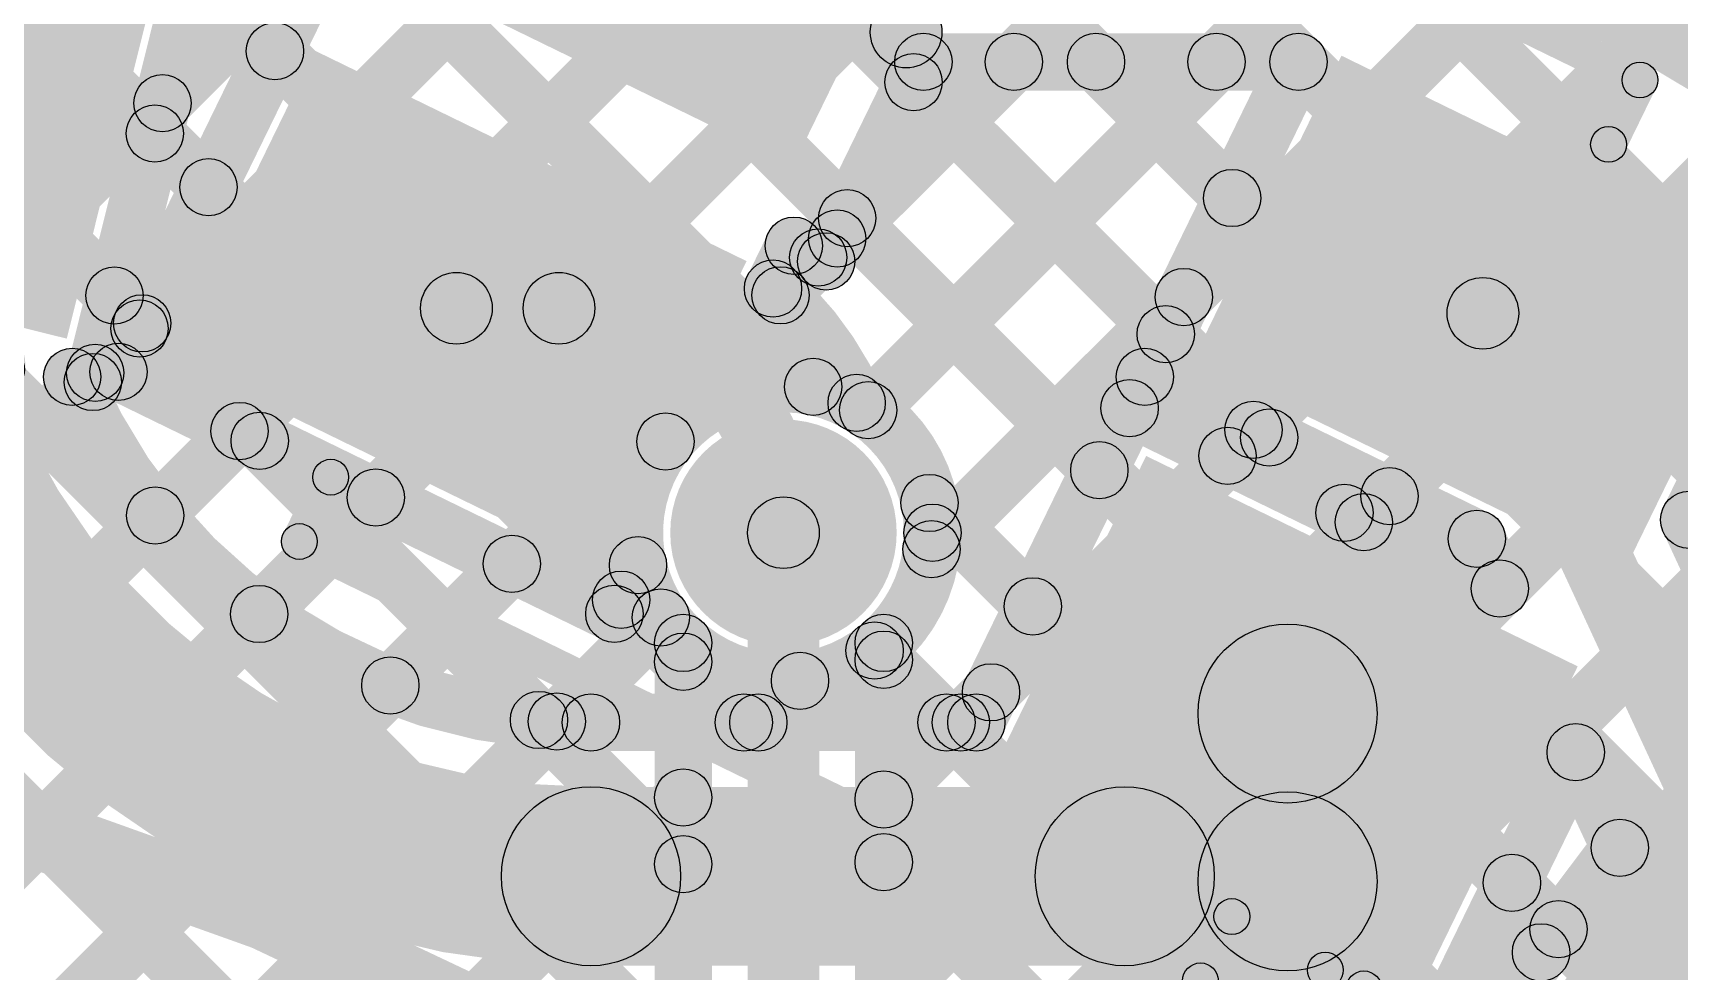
# Model space of a CAD drawing. Header units: millimetres. Extents: x -2.17 to 2.17, y -2.17 to 2.17.
# Drawn here: x 0.3412 to 0.5711, y 0.8952 to 1.0262 of the extents above; entities that cross this region are included whole.
import ezdxf

# ---------------------------------------------------------------- set-up
doc = ezdxf.new("R2010")
doc.units = ezdxf.units.MM
doc.header["$MEASUREMENT"] = 0
for name, color, linetype in [('BottomLayer', 5, 'Continuous'), ('BottomSolder', 6, 'Continuous'), ('Mechanical2', 216, 'Continuous'), ('TopLayer', 1, 'Continuous'), ('TopOverlay', 2, 'Continuous'), ('TopPaste', 8, 'Continuous'), ('TopSolder', 216, 'Continuous'), ('ViaHoleLayer', 16, 'Continuous')]:
    doc.layers.add(name, color=color, linetype=linetype)

# ---------------------------------------------------------------- blocks, each defined once
blk = doc.blocks.new('WS2812B_M____205')
at = {"layer": 'TopLayer'}
for points in [[(-0.09409, 0.05079), (-0.03504, 0.05079), (-0.03504, 0.01142), (-0.09409, 0.01142)], [(0.03504, 0.05079), (0.09409, 0.05079), (0.09409, 0.01142), (0.03504, 0.01142)], [(-0.09409, -0.01142), (-0.03504, -0.01142), (-0.03504, -0.05079), (-0.09409, -0.05079)], [(0.03504, -0.01142), (0.09409, -0.01142), (0.09409, -0.05079), (0.03504, -0.05079)]]:
    blk.add_hatch(color=1, dxfattribs=at).paths.add_polyline_path(points)
at = {"layer": 'TopOverlay'}
h = blk.add_hatch(color=2, dxfattribs=at)
edge = h.paths.add_edge_path()
edge.add_arc((-0.07, 0.07), 0.0025, 0, 360)
h = blk.add_hatch(color=2, dxfattribs=at)
edge = h.paths.add_edge_path()
edge.add_arc((-0.07, 0.07), 0.0025, 0, 360)
for points in [[(0.07, 0.0725), (0.07, 0.0675), (-0.07, 0.0675), (-0.07, 0.0725)], [(-0.0725, 0.07), (-0.0675, 0.07), (-0.0675, 0.06), (-0.0725, 0.06)], [(0.0675, 0.07), (0.0725, 0.07), (0.0725, 0.06), (0.0675, 0.06)], [(-0.0725, -0.06), (-0.0675, -0.06), (-0.0675, -0.07), (-0.0725, -0.07)], [(0.0675, -0.06), (0.0725, -0.06), (0.0725, -0.07), (0.0675, -0.07)], [(0.07, -0.0675), (0.07, -0.0725), (-0.07, -0.0725), (-0.07, -0.0675)]]:
    blk.add_hatch(color=2, dxfattribs=at).paths.add_polyline_path(points)
h = blk.add_hatch(color=2, dxfattribs=at)
edge = h.paths.add_edge_path()
edge.add_arc((0.07, 0.07), 0.0025, 0, 360)
h = blk.add_hatch(color=2, dxfattribs=at)
edge = h.paths.add_edge_path()
edge.add_arc((0.07, 0.07), 0.0025, 0, 360)
h = blk.add_hatch(color=2, dxfattribs=at)
edge = h.paths.add_edge_path()
edge.add_arc((-0.091, 0.061), 0.0025, 0, 360)
h = blk.add_hatch(color=2, dxfattribs=at)
edge = h.paths.add_edge_path()
edge.add_arc((-0.085, 0.061), 0.0025, 0, 360)
h = blk.add_hatch(color=2, dxfattribs=at)
edge = h.paths.add_edge_path()
edge.add_arc((-0.07, 0.06), 0.0025, 0, 360)
h = blk.add_hatch(color=2, dxfattribs=at)
edge = h.paths.add_edge_path()
edge.add_arc((0.07, 0.06), 0.0025, 0, 360)
h = blk.add_hatch(color=2, dxfattribs=at)
edge = h.paths.add_edge_path()
edge.add_arc((-0.07, -0.06), 0.0025, 0, 360)
h = blk.add_hatch(color=2, dxfattribs=at)
edge = h.paths.add_edge_path()
edge.add_arc((0.07, -0.06), 0.0025, 0, 360)
h = blk.add_hatch(color=2, dxfattribs=at)
edge = h.paths.add_edge_path()
edge.add_arc((-0.07, -0.07), 0.0025, 0, 360)
h = blk.add_hatch(color=2, dxfattribs=at)
edge = h.paths.add_edge_path()
edge.add_arc((-0.07, -0.07), 0.0025, 0, 360)
h = blk.add_hatch(color=2, dxfattribs=at)
edge = h.paths.add_edge_path()
edge.add_arc((0.07, -0.07), 0.0025, 0, 360)
h = blk.add_hatch(color=2, dxfattribs=at)
edge = h.paths.add_edge_path()
edge.add_arc((0.07, -0.07), 0.0025, 0, 360)
at = {"layer": 'TopPaste'}
for points in [[(-0.09409, 0.05079), (-0.03504, 0.05079), (-0.03504, 0.01142), (-0.09409, 0.01142)], [(0.03504, 0.05079), (0.09409, 0.05079), (0.09409, 0.01142), (0.03504, 0.01142)], [(-0.09409, -0.01142), (-0.03504, -0.01142), (-0.03504, -0.05079), (-0.09409, -0.05079)], [(0.03504, -0.01142), (0.09409, -0.01142), (0.09409, -0.05079), (0.03504, -0.05079)]]:
    blk.add_hatch(color=8, dxfattribs=at).paths.add_polyline_path(points)
at = {"layer": 'TopSolder'}
for points in [[(-0.09809, 0.05479), (-0.03104, 0.05479), (-0.03104, 0.00742), (-0.09809, 0.00742)], [(0.03104, 0.05479), (0.09809, 0.05479), (0.09809, 0.00742), (0.03104, 0.00742)], [(-0.09809, -0.00742), (-0.03104, -0.00742), (-0.03104, -0.05479), (-0.09809, -0.05479)], [(0.03104, -0.00742), (0.09809, -0.00742), (0.09809, -0.05479), (0.03104, -0.05479)]]:
    blk.add_hatch(color=216, dxfattribs=at).paths.add_polyline_path(points)
at = {"layer": 'TopOverlay', "const_width": 0.005}
blk.add_lwpolyline([(-0.085, 0.061, 1), (-0.091, 0.061, 1)], format="xyb", close=True, dxfattribs=at)
at = {"layer": 'TopOverlay'}
for centre in [(-0.07, 0.07), (-0.07, 0.07), (0.07, 0.07), (0.07, 0.07), (-0.091, 0.061), (-0.085, 0.061), (-0.07, 0.06), (0.07, 0.06), (-0.07, -0.06), (0.07, -0.06), (-0.07, -0.07), (-0.07, -0.07), (0.07, -0.07), (0.07, -0.07)]:
    blk.add_circle(centre, 0.0025, dxfattribs=at)
blk = doc.blocks.new('WS2812B_M____235')
at = {"layer": 'TopLayer'}
blk.add_hatch(color=1, dxfattribs=at).paths.add_polyline_path([(0.03504, 0.05079), (0.09409, 0.05079), (0.09409, 0.01142), (0.03504, 0.01142)])
at = {"layer": 'TopPaste'}
blk.add_hatch(color=8, dxfattribs=at).paths.add_polyline_path([(0.03504, 0.05079), (0.09409, 0.05079), (0.09409, 0.01142), (0.03504, 0.01142)])
at = {"layer": 'TopSolder'}
blk.add_hatch(color=216, dxfattribs=at).paths.add_polyline_path([(0.03104, 0.05479), (0.09809, 0.05479), (0.09809, 0.00742), (0.03104, 0.00742)])
blk = doc.blocks.new('WS2812B_M____236')
at = {"layer": 'TopLayer'}
for points in [[(-0.09409, 0.05079), (-0.03504, 0.05079), (-0.03504, 0.01142), (-0.09409, 0.01142)], [(0.03504, 0.05079), (0.09409, 0.05079), (0.09409, 0.01142), (0.03504, 0.01142)], [(-0.09409, -0.01142), (-0.03504, -0.01142), (-0.03504, -0.05079), (-0.09409, -0.05079)], [(0.03504, -0.01142), (0.09409, -0.01142), (0.09409, -0.05079), (0.03504, -0.05079)]]:
    blk.add_hatch(color=1, dxfattribs=at).paths.add_polyline_path(points)
at = {"layer": 'TopOverlay'}
h = blk.add_hatch(color=2, dxfattribs=at)
edge = h.paths.add_edge_path()
edge.add_arc((-0.07, 0.07), 0.0025, 0, 360)
h = blk.add_hatch(color=2, dxfattribs=at)
edge = h.paths.add_edge_path()
edge.add_arc((-0.07, 0.07), 0.0025, 0, 360)
for points in [[(0.07, 0.0725), (0.07, 0.0675), (-0.07, 0.0675), (-0.07, 0.0725)], [(-0.0725, 0.07), (-0.0675, 0.07), (-0.0675, 0.06), (-0.0725, 0.06)], [(0.0675, 0.07), (0.0725, 0.07), (0.0725, 0.06), (0.0675, 0.06)], [(-0.0725, -0.06), (-0.0675, -0.06), (-0.0675, -0.07), (-0.0725, -0.07)], [(0.07, -0.0675), (0.07, -0.0725), (-0.07, -0.0725), (-0.07, -0.0675)]]:
    blk.add_hatch(color=2, dxfattribs=at).paths.add_polyline_path(points)
h = blk.add_hatch(color=2, dxfattribs=at)
edge = h.paths.add_edge_path()
edge.add_arc((0.07, 0.07), 0.0025, 0, 360)
h = blk.add_hatch(color=2, dxfattribs=at)
edge = h.paths.add_edge_path()
edge.add_arc((0.07, 0.07), 0.0025, 0, 360)
h = blk.add_hatch(color=2, dxfattribs=at)
edge = h.paths.add_edge_path()
edge.add_arc((-0.091, 0.061), 0.0025, 0, 360)
h = blk.add_hatch(color=2, dxfattribs=at)
edge = h.paths.add_edge_path()
edge.add_arc((-0.085, 0.061), 0.0025, 0, 360)
h = blk.add_hatch(color=2, dxfattribs=at)
edge = h.paths.add_edge_path()
edge.add_arc((-0.07, 0.06), 0.0025, 0, 360)
h = blk.add_hatch(color=2, dxfattribs=at)
edge = h.paths.add_edge_path()
edge.add_arc((0.07, 0.06), 0.0025, 0, 360)
h = blk.add_hatch(color=2, dxfattribs=at)
edge = h.paths.add_edge_path()
edge.add_arc((-0.07, -0.06), 0.0025, 0, 360)
h = blk.add_hatch(color=2, dxfattribs=at)
edge = h.paths.add_edge_path()
edge.add_arc((-0.07, -0.07), 0.0025, 0, 360)
h = blk.add_hatch(color=2, dxfattribs=at)
edge = h.paths.add_edge_path()
edge.add_arc((-0.07, -0.07), 0.0025, 0, 360)
at = {"layer": 'TopPaste'}
for points in [[(-0.09409, 0.05079), (-0.03504, 0.05079), (-0.03504, 0.01142), (-0.09409, 0.01142)], [(0.03504, 0.05079), (0.09409, 0.05079), (0.09409, 0.01142), (0.03504, 0.01142)], [(-0.09409, -0.01142), (-0.03504, -0.01142), (-0.03504, -0.05079), (-0.09409, -0.05079)], [(0.03504, -0.01142), (0.09409, -0.01142), (0.09409, -0.05079), (0.03504, -0.05079)]]:
    blk.add_hatch(color=8, dxfattribs=at).paths.add_polyline_path(points)
at = {"layer": 'TopSolder'}
for points in [[(-0.09809, 0.05479), (-0.03104, 0.05479), (-0.03104, 0.00742), (-0.09809, 0.00742)], [(0.03104, 0.05479), (0.09809, 0.05479), (0.09809, 0.00742), (0.03104, 0.00742)], [(-0.09809, -0.00742), (-0.03104, -0.00742), (-0.03104, -0.05479), (-0.09809, -0.05479)], [(0.03104, -0.00742), (0.09809, -0.00742), (0.09809, -0.05479), (0.03104, -0.05479)]]:
    blk.add_hatch(color=216, dxfattribs=at).paths.add_polyline_path(points)
at = {"layer": 'TopOverlay', "const_width": 0.005}
blk.add_lwpolyline([(-0.085, 0.061, 1), (-0.091, 0.061, 1)], format="xyb", close=True, dxfattribs=at)
at = {"layer": 'TopOverlay'}
for centre in [(-0.07, 0.07), (-0.07, 0.07), (0.07, 0.07), (0.07, 0.07), (-0.091, 0.061), (-0.085, 0.061), (-0.07, 0.06), (0.07, 0.06), (-0.07, -0.06), (-0.07, -0.07), (-0.07, -0.07)]:
    blk.add_circle(centre, 0.0025, dxfattribs=at)

msp = doc.modelspace()

# ---------------------------------------------------------------- hatches: boundary and pattern name
at = {"layer": 'BottomLayer'}
for points in [[(0.04633, 0.72606), (0.04067, 0.73172), (1.07673, 1.76777), (1.08238, 1.76212)], [(0.07461, 0.72606), (0.06896, 0.73172), (1.09481, 1.75757), (1.10047, 1.75192)], [(0.1029, 0.72606), (0.09724, 0.73172), (1.11289, 1.74737), (1.11855, 1.74171)], [(0.13118, 0.72606), (0.12552, 0.73172), (1.12999, 1.73618), (1.13564, 1.73052)], [(0.15946, 0.72606), (0.15381, 0.73172), (1.14646, 1.72437), (1.15212, 1.71871)], [(0.18775, 0.72606), (0.18209, 0.73172), (1.16293, 1.71256), (1.16859, 1.7069)], [(0.46066, 0.97068), (0.455, 0.97634), (1.1794, 1.70075), (1.18506, 1.69509)], [(0.46951, 0.95125), (0.46385, 0.95691), (1.19588, 1.68893), (1.20153, 1.68328)], [(0.46283, 0.91629), (0.45717, 0.92194), (1.21235, 1.67712), (1.21801, 1.67146)], [(0.46283, 0.888), (0.45717, 0.89366), (1.22882, 1.66531), (1.23448, 1.65965)], [(0.46283, 0.85972), (0.45717, 0.86538), (1.24529, 1.6535), (1.25095, 1.64784)], [(0.46283, 0.83143), (0.45717, 0.83709), (1.26177, 1.64169), (1.26742, 1.63603)], [(0.46283, 0.80315), (0.45717, 0.80881), (1.27824, 1.62987), (1.2839, 1.62422)], [(0.18867, 1.40231), (0.19433, 1.40797), (1.00808, 0.59422), (1.00242, 0.58856)], [(0.18867, 1.37403), (0.19433, 1.37969), (0.9798, 0.59422), (0.97414, 0.58856)], [(0.18867, 1.34575), (0.19433, 1.3514), (0.95151, 0.59422), (0.94586, 0.58856)], [(0.18867, 1.31746), (0.19433, 1.32312), (0.92323, 0.59422), (0.91757, 0.58856)], [(0.18867, 1.28918), (0.19433, 1.29483), (0.89494, 0.59422), (0.88929, 0.58856)], [(0.18867, 1.26089), (0.19433, 1.26655), (0.86666, 0.59422), (0.861, 0.58856)], [(0.18867, 1.23261), (0.19433, 1.23826), (0.45298, 0.97961), (0.44733, 0.97395)], [(0.18867, 1.20432), (0.19433, 1.20998), (0.43236, 0.97195), (0.42671, 0.96629)], [(0.18867, 1.17604), (0.19433, 1.1817), (0.43483, 0.9412), (0.42917, 0.93554)], [(0.18867, 1.14775), (0.19433, 1.15341), (0.43483, 0.91291), (0.42917, 0.90725)], [(0.19293, 1.11521), (0.19859, 1.12087), (0.43483, 0.88463), (0.42917, 0.87897)], [(0.18498, 1.09488), (0.19064, 1.10053), (0.43483, 0.85634), (0.42917, 0.85069)], [(0.16357, 1.088), (0.16923, 1.09366), (0.43483, 0.82806), (0.42917, 0.8224)], [(0.46356, 0.95772), (0.46922, 0.96337), (0.83838, 0.59422), (0.83272, 0.58856)], [(0.451, 0.78139), (0.441, 0.78139), (0.441, 0.95639), (0.451, 0.95639)], [(0.21603, 0.72606), (0.21038, 0.73172), (0.42605, 0.94739), (0.43171, 0.94173)], [(0.436, 0.78139), (0.428, 0.78139), (0.428, 0.94099), (0.436, 0.94099)], [(0.464, 0.78139), (0.456, 0.78139), (0.456, 0.94099), (0.464, 0.94099)], [(0.45717, 0.93582), (0.46283, 0.94148), (0.81009, 0.59422), (0.80443, 0.58856)], [(0.24432, 0.72606), (0.23866, 0.73172), (0.42917, 0.92223), (0.43483, 0.91657)], [(0.45717, 0.90754), (0.46283, 0.9132), (0.78181, 0.59422), (0.77615, 0.58856)]]:
    msp.add_hatch(color=5, dxfattribs=at).paths.add_polyline_path(points)
h = msp.add_hatch(color=5, dxfattribs=at)
edge = h.paths.add_edge_path()
edge.add_arc((0.45015, 0.97678), 0.004, 0, 360)
h = msp.add_hatch(color=5, dxfattribs=at)
edge = h.paths.add_edge_path()
edge.add_arc((0.45783, 0.97351), 0.004, 0, 360)
h = msp.add_hatch(color=5, dxfattribs=at)
edge = h.paths.add_edge_path()
edge.add_arc((0.42953, 0.96912), 0.004, 0, 360)
h = msp.add_hatch(color=5, dxfattribs=at)
edge = h.paths.add_edge_path()
edge.add_arc((0.446, 0.95639), 0.01181, 0, 360)
h = msp.add_hatch(color=5, dxfattribs=at)
edge = h.paths.add_edge_path()
edge.add_arc((0.46639, 0.96054), 0.004, 0, 360)
h = msp.add_hatch(color=5, dxfattribs=at)
edge = h.paths.add_edge_path()
edge.add_arc((0.446, 0.95639), 0.005, 0, 360)
h = msp.add_hatch(color=5, dxfattribs=at)
edge = h.paths.add_edge_path()
edge.add_arc((0.46681, 0.95639), 0.004, 0, 360)
h = msp.add_hatch(color=5, dxfattribs=at)
edge = h.paths.add_edge_path()
edge.add_arc((0.46681, 0.95639), 0.004, 0, 360)
h = msp.add_hatch(color=5, dxfattribs=at)
edge = h.paths.add_edge_path()
edge.add_arc((0.46668, 0.95408), 0.004, 0, 360)
h = msp.add_hatch(color=5, dxfattribs=at)
edge = h.paths.add_edge_path()
edge.add_arc((0.42888, 0.94456), 0.004, 0, 360)
h = msp.add_hatch(color=5, dxfattribs=at)
edge = h.paths.add_edge_path()
edge.add_arc((0.432, 0.94099), 0.004, 0, 360)
h = msp.add_hatch(color=5, dxfattribs=at)
edge = h.paths.add_edge_path()
edge.add_arc((0.432, 0.94099), 0.004, 0, 360)
h = msp.add_hatch(color=5, dxfattribs=at)
edge = h.paths.add_edge_path()
edge.add_arc((0.46, 0.94099), 0.004, 0, 360)
h = msp.add_hatch(color=5, dxfattribs=at)
edge = h.paths.add_edge_path()
edge.add_arc((0.46, 0.94099), 0.004, 0, 360)
h = msp.add_hatch(color=5, dxfattribs=at)
edge = h.paths.add_edge_path()
edge.add_arc((0.46, 0.93865), 0.004, 0, 360)
h = msp.add_hatch(color=5, dxfattribs=at)
edge = h.paths.add_edge_path()
edge.add_arc((0.432, 0.93837), 0.004, 0, 360)
h = msp.add_hatch(color=5, dxfattribs=at)
edge = h.paths.add_edge_path()
edge.add_arc((0.432, 0.9194), 0.004, 0, 360)
h = msp.add_hatch(color=5, dxfattribs=at)
edge = h.paths.add_edge_path()
edge.add_arc((0.46, 0.91912), 0.004, 0, 360)
h = msp.add_hatch(color=5, dxfattribs=at)
edge = h.paths.add_edge_path()
edge.add_arc((0.432, 0.91008), 0.004, 0, 360)
h = msp.add_hatch(color=5, dxfattribs=at)
edge = h.paths.add_edge_path()
edge.add_arc((0.46, 0.91037), 0.004, 0, 360)
at = {"layer": 'BottomSolder'}
h = msp.add_hatch(color=6, dxfattribs=at)
edge = h.paths.add_edge_path()
edge.add_arc((0.446, 0.95639), 0.01581, 0, 360)
at = {"layer": 'TopLayer'}
for points in [[(0.42541, 1.03915), (0.42979, 1.04814), (0.46532, 1.03081), (0.46094, 1.02183)], [(0.35678, 1.03621), (0.36244, 1.04187), (0.37782, 1.02649), (0.37216, 1.02084)], [(0.36211, 1.01356), (0.35645, 1.01921), (0.37198, 1.03475), (0.37764, 1.02909)], [(0.35345, 0.97647), (0.34569, 0.9784), (0.35957, 1.03407), (0.36733, 1.03214)], [(0.35672, 0.97709), (0.34953, 0.9806), (0.37461, 1.03202), (0.3818, 1.02851)], [(0.46554, 1.01815), (0.46554, 1.02615), (0.51792, 1.02615), (0.51792, 1.01815)], [(0.45555, 0.99254), (0.44836, 0.99604), (0.46195, 1.0239), (0.46914, 1.02039)], [(0.45634, 0.99465), (0.45069, 1.00031), (0.47535, 1.02498), (0.48101, 1.01932)], [(0.46066, 0.97068), (0.455, 0.97634), (0.50364, 1.02498), (0.50929, 1.01932)], [(0.48681, 1.01932), (0.49247, 1.02498), (0.51148, 1.00597), (0.50582, 1.00031)], [(0.50006, 0.97639), (0.49287, 0.9799), (0.51433, 1.0239), (0.52152, 1.02039)], [(0.46134, 1.01651), (0.467, 1.02216), (0.50221, 0.98695), (0.49655, 0.9813)], [(0.35539, 1.00932), (0.36105, 1.01497), (0.36854, 1.00748), (0.36289, 1.00182)], [(0.45207, 0.99749), (0.45773, 1.00315), (0.49294, 0.96794), (0.48728, 0.96229)], [(0.44571, 0.99289), (0.44922, 1.00008), (0.45371, 0.99789), (0.4502, 0.9907)], [(0.45369, 0.992), (0.44803, 0.99766), (0.45069, 1.00031), (0.45634, 0.99465)], [(0.44814, 0.98874), (0.44095, 0.99225), (0.44387, 0.99824), (0.45106, 0.99473)], [(0.44841, 0.98672), (0.44275, 0.99238), (0.44803, 0.99766), (0.45369, 0.992)], [(0.57605, 0.95642), (0.56886, 0.95993), (0.58575, 0.99457), (0.59294, 0.99106)], [(0.34975, 0.98668), (0.35541, 0.99233), (0.35927, 0.98847), (0.35362, 0.98281)], [(0.40033, 0.98274), (0.40033, 0.99274), (0.41465, 0.99274), (0.41465, 0.98274)], [(0.46951, 0.95125), (0.46385, 0.95691), (0.49908, 0.99213), (0.50473, 0.98648)], [(0.53913, 0.98494), (0.5482, 0.98914), (0.59525, 0.88751), (0.58618, 0.88331)], [(0.35271, 0.97588), (0.34706, 0.98153), (0.35326, 0.98774), (0.35891, 0.98208)], [(0.35138, 0.97525), (0.35488, 0.98244), (0.42414, 0.94866), (0.42063, 0.94147)], [(0.49471, 0.97455), (0.49822, 0.98174), (0.54458, 0.95913), (0.54107, 0.95194)], [(0.49259, 0.97021), (0.4961, 0.9774), (0.54779, 0.95218), (0.54429, 0.94499)], [(0.47652, 0.92814), (0.46933, 0.93164), (0.49075, 0.97556), (0.49794, 0.97205)], [(0.3611, 0.95598), (0.35544, 0.96163), (0.36723, 0.97342), (0.37288, 0.96776)], [(0.51085, 0.9643), (0.50519, 0.96996), (0.5088, 0.97358), (0.51446, 0.96792)], [(0.511, 0.96685), (0.51665, 0.97251), (0.52715, 0.96201), (0.5215, 0.95635)], [(0.37003, 0.96639), (0.37569, 0.97205), (0.41469, 0.93306), (0.40903, 0.9274)], [(0.37561, 0.9422), (0.36995, 0.94786), (0.38624, 0.96415), (0.39189, 0.95849)], [(0.46356, 0.95772), (0.46922, 0.96337), (0.48366, 0.94893), (0.47801, 0.94327)], [(0.52986, 0.95503), (0.5242, 0.96069), (0.52782, 0.9643), (0.53347, 0.95865)], [(0.56883, 0.9565), (0.57609, 0.95986), (0.58316, 0.94457), (0.5759, 0.94121)], [(0.53919, 0.95386), (0.54645, 0.95722), (0.54967, 0.95027), (0.54241, 0.94691)], [(0.39392, 0.93224), (0.38827, 0.93789), (0.40525, 0.95487), (0.41091, 0.94922)], [(0.42598, 0.94331), (0.41879, 0.94682), (0.4221, 0.9536), (0.42929, 0.95009)], [(0.42051, 0.9442), (0.42617, 0.94985), (0.44331, 0.93272), (0.43765, 0.92706)], [(0.41718, 0.92721), (0.41152, 0.93286), (0.42605, 0.94739), (0.43171, 0.94173)], [(0.4559, 0.9371), (0.46156, 0.94275), (0.47159, 0.93272), (0.46593, 0.92706)], [(0.44532, 0.92706), (0.43966, 0.93272), (0.44548, 0.93854), (0.45114, 0.93288)], [(0.4736, 0.92706), (0.46795, 0.93272), (0.47215, 0.93692), (0.47781, 0.93126)], [(0.41912, 0.92589), (0.41912, 0.93389), (0.47293, 0.93389), (0.47293, 0.92589)], [(0.5289, 0.90769), (0.5039, 0.90769), (0.5039, 0.93113), (0.5289, 0.93113)], [(0.54329, 0.88925), (0.5361, 0.89276), (0.55303, 0.92748), (0.56022, 0.92397)], [(0.553, 0.92404), (0.56026, 0.9274), (0.56643, 0.91406), (0.55917, 0.9107)], [(0.41912, 0.89589), (0.41912, 0.92089), (0.49366, 0.92089), (0.49366, 0.89589)], [(0.54588, 0.88328), (0.53949, 0.88809), (0.55961, 0.91479), (0.566, 0.90997)], [(0.5449, 0.90466), (0.55056, 0.91032), (0.55705, 0.90383), (0.55139, 0.89817)], [(0.54358, 0.8839), (0.53792, 0.88956), (0.54896, 0.9006), (0.55462, 0.89494)]]:
    msp.add_hatch(color=1, dxfattribs=at).paths.add_polyline_path(points)
h = msp.add_hatch(color=1, dxfattribs=at)
edge = h.paths.add_edge_path()
edge.add_arc((0.46313, 1.02632), 0.005, 0, 360)
h = msp.add_hatch(color=1, dxfattribs=at)
edge = h.paths.add_edge_path()
edge.add_arc((0.37499, 1.02366), 0.004, 0, 360)
h = msp.add_hatch(color=1, dxfattribs=at)
edge = h.paths.add_edge_path()
edge.add_arc((0.46554, 1.02215), 0.004, 0, 360)
h = msp.add_hatch(color=1, dxfattribs=at)
edge = h.paths.add_edge_path()
edge.add_arc((0.46554, 1.02215), 0.004, 0, 360)
h = msp.add_hatch(color=1, dxfattribs=at)
edge = h.paths.add_edge_path()
edge.add_arc((0.47818, 1.02215), 0.004, 0, 360)
h = msp.add_hatch(color=1, dxfattribs=at)
edge = h.paths.add_edge_path()
edge.add_arc((0.48964, 1.02215), 0.004, 0, 360)
h = msp.add_hatch(color=1, dxfattribs=at)
edge = h.paths.add_edge_path()
edge.add_arc((0.50646, 1.02215), 0.004, 0, 360)
h = msp.add_hatch(color=1, dxfattribs=at)
edge = h.paths.add_edge_path()
edge.add_arc((0.51792, 1.02215), 0.004, 0, 360)
h = msp.add_hatch(color=1, dxfattribs=at)
edge = h.paths.add_edge_path()
edge.add_arc((0.51792, 1.02215), 0.004, 0, 360)
h = msp.add_hatch(color=1, dxfattribs=at)
edge = h.paths.add_edge_path()
edge.add_arc((0.46417, 1.01933), 0.004, 0, 360)
h = msp.add_hatch(color=1, dxfattribs=at)
edge = h.paths.add_edge_path()
edge.add_arc((0.35928, 1.01638), 0.004, 0, 360)
h = msp.add_hatch(color=1, dxfattribs=at)
edge = h.paths.add_edge_path()
edge.add_arc((0.35822, 1.01215), 0.004, 0, 360)
h = msp.add_hatch(color=1, dxfattribs=at)
edge = h.paths.add_edge_path()
edge.add_arc((0.36572, 1.00465), 0.004, 0, 360)
h = msp.add_hatch(color=1, dxfattribs=at)
edge = h.paths.add_edge_path()
edge.add_arc((0.50865, 1.00314), 0.004, 0, 360)
h = msp.add_hatch(color=1, dxfattribs=at)
edge = h.paths.add_edge_path()
edge.add_arc((0.4549, 1.00032), 0.004, 0, 360)
h = msp.add_hatch(color=1, dxfattribs=at)
edge = h.paths.add_edge_path()
edge.add_arc((0.44746, 0.99648), 0.004, 0, 360)
h = msp.add_hatch(color=1, dxfattribs=at)
edge = h.paths.add_edge_path()
edge.add_arc((0.44746, 0.99648), 0.004, 0, 360)
h = msp.add_hatch(color=1, dxfattribs=at)
edge = h.paths.add_edge_path()
edge.add_arc((0.45351, 0.99748), 0.004, 0, 360)
h = msp.add_hatch(color=1, dxfattribs=at)
edge = h.paths.add_edge_path()
edge.add_arc((0.45351, 0.99748), 0.004, 0, 360)
h = msp.add_hatch(color=1, dxfattribs=at)
edge = h.paths.add_edge_path()
edge.add_arc((0.45086, 0.99483), 0.004, 0, 360)
h = msp.add_hatch(color=1, dxfattribs=at)
edge = h.paths.add_edge_path()
edge.add_arc((0.45086, 0.99483), 0.004, 0, 360)
h = msp.add_hatch(color=1, dxfattribs=at)
edge = h.paths.add_edge_path()
edge.add_arc((0.45196, 0.99429), 0.004, 0, 360)
h = msp.add_hatch(color=1, dxfattribs=at)
edge = h.paths.add_edge_path()
edge.add_arc((0.45196, 0.99429), 0.004, 0, 360)
h = msp.add_hatch(color=1, dxfattribs=at)
edge = h.paths.add_edge_path()
edge.add_arc((0.35258, 0.98951), 0.004, 0, 360)
h = msp.add_hatch(color=1, dxfattribs=at)
edge = h.paths.add_edge_path()
edge.add_arc((0.44454, 0.99049), 0.004, 0, 360)
h = msp.add_hatch(color=1, dxfattribs=at)
edge = h.paths.add_edge_path()
edge.add_arc((0.44454, 0.99049), 0.004, 0, 360)
h = msp.add_hatch(color=1, dxfattribs=at)
edge = h.paths.add_edge_path()
edge.add_arc((0.44558, 0.98955), 0.004, 0, 360)
h = msp.add_hatch(color=1, dxfattribs=at)
edge = h.paths.add_edge_path()
edge.add_arc((0.50191, 0.98931), 0.004, 0, 360)
h = msp.add_hatch(color=1, dxfattribs=at)
edge = h.paths.add_edge_path()
edge.add_arc((0.40033, 0.98774), 0.005, 0, 360)
h = msp.add_hatch(color=1, dxfattribs=at)
edge = h.paths.add_edge_path()
edge.add_arc((0.41465, 0.98774), 0.005, 0, 360)
h = msp.add_hatch(color=1, dxfattribs=at)
edge = h.paths.add_edge_path()
edge.add_arc((0.41465, 0.98774), 0.005, 0, 360)
h = msp.add_hatch(color=1, dxfattribs=at)
edge = h.paths.add_edge_path()
edge.add_arc((0.54367, 0.98704), 0.005, 0, 360)
h = msp.add_hatch(color=1, dxfattribs=at)
edge = h.paths.add_edge_path()
edge.add_arc((0.35609, 0.98491), 0.004, 0, 360)
h = msp.add_hatch(color=1, dxfattribs=at)
edge = h.paths.add_edge_path()
edge.add_arc((0.35644, 0.98564), 0.004, 0, 360)
h = msp.add_hatch(color=1, dxfattribs=at)
edge = h.paths.add_edge_path()
edge.add_arc((0.49938, 0.98413), 0.004, 0, 360)
h = msp.add_hatch(color=1, dxfattribs=at)
edge = h.paths.add_edge_path()
edge.add_arc((0.34668, 0.97816), 0.004, 0, 360)
h = msp.add_hatch(color=1, dxfattribs=at)
edge = h.paths.add_edge_path()
edge.add_arc((0.34988, 0.97871), 0.004, 0, 360)
h = msp.add_hatch(color=1, dxfattribs=at)
edge = h.paths.add_edge_path()
edge.add_arc((0.35313, 0.97885), 0.004, 0, 360)
h = msp.add_hatch(color=1, dxfattribs=at)
edge = h.paths.add_edge_path()
edge.add_arc((0.35313, 0.97885), 0.004, 0, 360)
h = msp.add_hatch(color=1, dxfattribs=at)
edge = h.paths.add_edge_path()
edge.add_arc((0.49646, 0.97815), 0.004, 0, 360)
h = msp.add_hatch(color=1, dxfattribs=at)
edge = h.paths.add_edge_path()
edge.add_arc((0.49646, 0.97815), 0.004, 0, 360)
h = msp.add_hatch(color=1, dxfattribs=at)
edge = h.paths.add_edge_path()
edge.add_arc((0.34957, 0.97744), 0.004, 0, 360)
h = msp.add_hatch(color=1, dxfattribs=at)
edge = h.paths.add_edge_path()
edge.add_arc((0.45622, 0.97452), 0.004, 0, 360)
h = msp.add_hatch(color=1, dxfattribs=at)
edge = h.paths.add_edge_path()
edge.add_arc((0.45622, 0.97452), 0.004, 0, 360)
h = msp.add_hatch(color=1, dxfattribs=at)
edge = h.paths.add_edge_path()
edge.add_arc((0.45783, 0.97351), 0.004, 0, 360)
h = msp.add_hatch(color=1, dxfattribs=at)
edge = h.paths.add_edge_path()
edge.add_arc((0.49434, 0.9738), 0.004, 0, 360)
h = msp.add_hatch(color=1, dxfattribs=at)
edge = h.paths.add_edge_path()
edge.add_arc((0.49434, 0.9738), 0.004, 0, 360)
h = msp.add_hatch(color=1, dxfattribs=at)
edge = h.paths.add_edge_path()
edge.add_arc((0.51163, 0.97075), 0.004, 0, 360)
h = msp.add_hatch(color=1, dxfattribs=at)
edge = h.paths.add_edge_path()
edge.add_arc((0.37005, 0.97059), 0.004, 0, 360)
h = msp.add_hatch(color=1, dxfattribs=at)
edge = h.paths.add_edge_path()
edge.add_arc((0.37286, 0.96922), 0.004, 0, 360)
h = msp.add_hatch(color=1, dxfattribs=at)
edge = h.paths.add_edge_path()
edge.add_arc((0.51383, 0.96968), 0.004, 0, 360)
h = msp.add_hatch(color=1, dxfattribs=at)
edge = h.paths.add_edge_path()
edge.add_arc((0.50802, 0.96713), 0.004, 0, 360)
h = msp.add_hatch(color=1, dxfattribs=at)
edge = h.paths.add_edge_path()
edge.add_arc((0.446, 0.95639), 0.01181, 0, 360)
h = msp.add_hatch(color=1, dxfattribs=at)
edge = h.paths.add_edge_path()
edge.add_arc((0.49011, 0.96511), 0.004, 0, 360)
h = msp.add_hatch(color=1, dxfattribs=at)
edge = h.paths.add_edge_path()
edge.add_arc((0.53064, 0.96148), 0.004, 0, 360)
h = msp.add_hatch(color=1, dxfattribs=at)
edge = h.paths.add_edge_path()
edge.add_arc((0.38907, 0.96132), 0.004, 0, 360)
h = msp.add_hatch(color=1, dxfattribs=at)
edge = h.paths.add_edge_path()
edge.add_arc((0.46639, 0.96054), 0.004, 0, 360)
h = msp.add_hatch(color=1, dxfattribs=at)
edge = h.paths.add_edge_path()
edge.add_arc((0.52433, 0.95918), 0.004, 0, 360)
h = msp.add_hatch(color=1, dxfattribs=at)
edge = h.paths.add_edge_path()
edge.add_arc((0.35827, 0.9588), 0.004, 0, 360)
h = msp.add_hatch(color=1, dxfattribs=at)
edge = h.paths.add_edge_path()
edge.add_arc((0.446, 0.95639), 0.005, 0, 360)
h = msp.add_hatch(color=1, dxfattribs=at)
edge = h.paths.add_edge_path()
edge.add_arc((0.52703, 0.95786), 0.004, 0, 360)
h = msp.add_hatch(color=1, dxfattribs=at)
edge = h.paths.add_edge_path()
edge.add_arc((0.57246, 0.95818), 0.004, 0, 360)
h = msp.add_hatch(color=1, dxfattribs=at)
edge = h.paths.add_edge_path()
edge.add_arc((0.57246, 0.95818), 0.004, 0, 360)
h = msp.add_hatch(color=1, dxfattribs=at)
edge = h.paths.add_edge_path()
edge.add_arc((0.46681, 0.95639), 0.004, 0, 360)
h = msp.add_hatch(color=1, dxfattribs=at)
edge = h.paths.add_edge_path()
edge.add_arc((0.46681, 0.95639), 0.004, 0, 360)
h = msp.add_hatch(color=1, dxfattribs=at)
edge = h.paths.add_edge_path()
edge.add_arc((0.54282, 0.95554), 0.004, 0, 360)
h = msp.add_hatch(color=1, dxfattribs=at)
edge = h.paths.add_edge_path()
edge.add_arc((0.54282, 0.95554), 0.004, 0, 360)
h = msp.add_hatch(color=1, dxfattribs=at)
edge = h.paths.add_edge_path()
edge.add_arc((0.46668, 0.95408), 0.004, 0, 360)
h = msp.add_hatch(color=1, dxfattribs=at)
edge = h.paths.add_edge_path()
edge.add_arc((0.40808, 0.95205), 0.004, 0, 360)
h = msp.add_hatch(color=1, dxfattribs=at)
edge = h.paths.add_edge_path()
edge.add_arc((0.42569, 0.95184), 0.004, 0, 360)
h = msp.add_hatch(color=1, dxfattribs=at)
edge = h.paths.add_edge_path()
edge.add_arc((0.42569, 0.95184), 0.004, 0, 360)
h = msp.add_hatch(color=1, dxfattribs=at)
edge = h.paths.add_edge_path()
edge.add_arc((0.54604, 0.94859), 0.004, 0, 360)
h = msp.add_hatch(color=1, dxfattribs=at)
edge = h.paths.add_edge_path()
edge.add_arc((0.54604, 0.94859), 0.004, 0, 360)
h = msp.add_hatch(color=1, dxfattribs=at)
edge = h.paths.add_edge_path()
edge.add_arc((0.42334, 0.94703), 0.004, 0, 360)
h = msp.add_hatch(color=1, dxfattribs=at)
edge = h.paths.add_edge_path()
edge.add_arc((0.48083, 0.9461), 0.004, 0, 360)
h = msp.add_hatch(color=1, dxfattribs=at)
edge = h.paths.add_edge_path()
edge.add_arc((0.37278, 0.94503), 0.004, 0, 360)
h = msp.add_hatch(color=1, dxfattribs=at)
edge = h.paths.add_edge_path()
edge.add_arc((0.42239, 0.94507), 0.004, 0, 360)
h = msp.add_hatch(color=1, dxfattribs=at)
edge = h.paths.add_edge_path()
edge.add_arc((0.42239, 0.94507), 0.004, 0, 360)
h = msp.add_hatch(color=1, dxfattribs=at)
edge = h.paths.add_edge_path()
edge.add_arc((0.42888, 0.94456), 0.004, 0, 360)
h = msp.add_hatch(color=1, dxfattribs=at)
edge = h.paths.add_edge_path()
edge.add_arc((0.45873, 0.93992), 0.004, 0, 360)
h = msp.add_hatch(color=1, dxfattribs=at)
edge = h.paths.add_edge_path()
edge.add_arc((0.5164, 0.93113), 0.0125, 0, 360)
h = msp.add_hatch(color=1, dxfattribs=at)
edge = h.paths.add_edge_path()
edge.add_arc((0.5164, 0.93113), 0.0125, 0, 360)
h = msp.add_hatch(color=1, dxfattribs=at)
edge = h.paths.add_edge_path()
edge.add_arc((0.5164, 0.93113), 0.0125, 0, 360)
h = msp.add_hatch(color=1, dxfattribs=at)
edge = h.paths.add_edge_path()
edge.add_arc((0.3911, 0.93506), 0.004, 0, 360)
h = msp.add_hatch(color=1, dxfattribs=at)
edge = h.paths.add_edge_path()
edge.add_arc((0.44831, 0.93571), 0.004, 0, 360)
h = msp.add_hatch(color=1, dxfattribs=at)
edge = h.paths.add_edge_path()
edge.add_arc((0.47498, 0.93409), 0.004, 0, 360)
h = msp.add_hatch(color=1, dxfattribs=at)
edge = h.paths.add_edge_path()
edge.add_arc((0.41186, 0.93023), 0.004, 0, 360)
h = msp.add_hatch(color=1, dxfattribs=at)
edge = h.paths.add_edge_path()
edge.add_arc((0.41435, 0.93003), 0.004, 0, 360)
h = msp.add_hatch(color=1, dxfattribs=at)
edge = h.paths.add_edge_path()
edge.add_arc((0.41912, 0.92989), 0.004, 0, 360)
h = msp.add_hatch(color=1, dxfattribs=at)
edge = h.paths.add_edge_path()
edge.add_arc((0.41912, 0.92989), 0.004, 0, 360)
h = msp.add_hatch(color=1, dxfattribs=at)
edge = h.paths.add_edge_path()
edge.add_arc((0.44048, 0.92989), 0.004, 0, 360)
h = msp.add_hatch(color=1, dxfattribs=at)
edge = h.paths.add_edge_path()
edge.add_arc((0.44249, 0.92989), 0.004, 0, 360)
h = msp.add_hatch(color=1, dxfattribs=at)
edge = h.paths.add_edge_path()
edge.add_arc((0.46876, 0.92989), 0.004, 0, 360)
h = msp.add_hatch(color=1, dxfattribs=at)
edge = h.paths.add_edge_path()
edge.add_arc((0.47077, 0.92989), 0.004, 0, 360)
h = msp.add_hatch(color=1, dxfattribs=at)
edge = h.paths.add_edge_path()
edge.add_arc((0.47293, 0.92989), 0.004, 0, 360)
h = msp.add_hatch(color=1, dxfattribs=at)
edge = h.paths.add_edge_path()
edge.add_arc((0.47293, 0.92989), 0.004, 0, 360)
h = msp.add_hatch(color=1, dxfattribs=at)
edge = h.paths.add_edge_path()
edge.add_arc((0.55663, 0.92572), 0.004, 0, 360)
h = msp.add_hatch(color=1, dxfattribs=at)
edge = h.paths.add_edge_path()
edge.add_arc((0.55663, 0.92572), 0.004, 0, 360)
h = msp.add_hatch(color=1, dxfattribs=at)
edge = h.paths.add_edge_path()
edge.add_arc((0.41912, 0.90839), 0.0125, 0, 360)
h = msp.add_hatch(color=1, dxfattribs=at)
edge = h.paths.add_edge_path()
edge.add_arc((0.41912, 0.90839), 0.0125, 0, 360)
h = msp.add_hatch(color=1, dxfattribs=at)
edge = h.paths.add_edge_path()
edge.add_arc((0.49366, 0.90839), 0.0125, 0, 360)
h = msp.add_hatch(color=1, dxfattribs=at)
edge = h.paths.add_edge_path()
edge.add_arc((0.49366, 0.90839), 0.0125, 0, 360)
h = msp.add_hatch(color=1, dxfattribs=at)
edge = h.paths.add_edge_path()
edge.add_arc((0.5164, 0.90769), 0.0125, 0, 360)
h = msp.add_hatch(color=1, dxfattribs=at)
edge = h.paths.add_edge_path()
edge.add_arc((0.5164, 0.90769), 0.0125, 0, 360)
h = msp.add_hatch(color=1, dxfattribs=at)
edge = h.paths.add_edge_path()
edge.add_arc((0.5628, 0.91238), 0.004, 0, 360)
h = msp.add_hatch(color=1, dxfattribs=at)
edge = h.paths.add_edge_path()
edge.add_arc((0.5628, 0.91238), 0.004, 0, 360)
h = msp.add_hatch(color=1, dxfattribs=at)
edge = h.paths.add_edge_path()
edge.add_arc((0.54773, 0.90749), 0.004, 0, 360)
h = msp.add_hatch(color=1, dxfattribs=at)
edge = h.paths.add_edge_path()
edge.add_arc((0.55422, 0.901), 0.004, 0, 360)
h = msp.add_hatch(color=1, dxfattribs=at)
edge = h.paths.add_edge_path()
edge.add_arc((0.55179, 0.89777), 0.004, 0, 360)
at = {"layer": 'ViaHoleLayer'}
h = msp.add_hatch(color=16, dxfattribs=at)
edge = h.paths.add_edge_path()
edge.add_arc((0.446, 0.95639), 0.00591, 0, 360)

# ---------------------------------------------------------------- linework, layer by layer
at = {"layer": 'BottomLayer', "const_width": 0.008}
for points in [[(0.432, 0.94099, -1.535792), (0.46681, 0.95639)], [(0.46681, 0.95639, -0.211292), (0.46, 0.94099)]]:
    msp.add_lwpolyline(points, format="xyb", dxfattribs=at)
at = {"layer": 'BottomLayer'}
for centre, radius in [((0.45015, 0.97678), 0.004), ((0.45783, 0.97351), 0.004), ((0.42953, 0.96912), 0.004), ((0.46639, 0.96054), 0.004), ((0.446, 0.95639), 0.005), ((0.46681, 0.95639), 0.004), ((0.46681, 0.95639), 0.004), ((0.46668, 0.95408), 0.004), ((0.42888, 0.94456), 0.004), ((0.432, 0.94099), 0.004), ((0.432, 0.94099), 0.004), ((0.46, 0.94099), 0.004), ((0.46, 0.94099), 0.004), ((0.46, 0.93865), 0.004), ((0.432, 0.93837), 0.004), ((0.432, 0.9194), 0.004), ((0.46, 0.91912), 0.004), ((0.432, 0.91008), 0.004), ((0.46, 0.91037), 0.004)]:
    msp.add_circle(centre, radius, dxfattribs=at)
at = {"layer": 'Mechanical2', "const_width": 0.01}
for points in [[(2.16535, 0.001, 1), (-2.16535, 0.001, 1)], [(2.08135, -0.01, 1), (-2.04935, -0.01, 1)], [(1.84055, 0.001, 1), (-1.84055, 0.001, 1)], [(1.6437, 0.001, 1), (-1.6437, 0.001, 1)], [(1.50394, 0, 1), (-1.50394, 0, 1)], [(1.30709, 0.001, 1), (-1.30709, 0.001, 1)], [(1.17323, 0.001, 1), (-1.17323, 0.001, 1)], [(0.97638, 0.001, 1), (-0.97638, 0.001, 1)]]:
    msp.add_lwpolyline(points, format="xyb", close=True, dxfattribs=at)
at = {"layer": 'TopLayer'}
for points, const_width in [([(0.52815, 1.04365, -0.414214), (0.62815, 0.94365)], 0.025), ([(0.41912, 0.90839, -0.414214), (0.31912, 1.00839)], 0.025), ([(0.44454, 0.99049, -0.110408), (0.45622, 0.97452)], 0.008), ([(0.41465, 0.98774, -0.414214), (0.446, 0.95639)], 0.01), ([(0.41912, 0.92989, -0.302625), (0.34668, 0.97816)], 0.008), ([(0.45622, 0.97452, -0.270724), (0.46681, 0.95639)], 0.008), ([(0.46681, 0.95639, -0.895534), (0.42569, 0.95184)], 0.008), ([(0.5164, 0.93113, -0.414214), (0.43666, 0.85139)], 0.025), ([(0.5164, 0.93113, -0.414214), (0.49366, 0.90839)], 0.025), ([(0.6164, 0.80769, -0.414214), (0.5164, 0.90769)], 0.025)]:
    msp.add_lwpolyline(points, format="xyb", dxfattribs=dict(at, const_width=const_width))
for centre, radius in [((0.46313, 1.02632), 0.005), ((0.37499, 1.02366), 0.004), ((0.46554, 1.02215), 0.004), ((0.46554, 1.02215), 0.004), ((0.47818, 1.02215), 0.004), ((0.48964, 1.02215), 0.004), ((0.50646, 1.02215), 0.004), ((0.51792, 1.02215), 0.004), ((0.51792, 1.02215), 0.004), ((0.46417, 1.01933), 0.004), ((0.35928, 1.01638), 0.004), ((0.35822, 1.01215), 0.004), ((0.36572, 1.00465), 0.004), ((0.50865, 1.00314), 0.004), ((0.4549, 1.00032), 0.004), ((0.44746, 0.99648), 0.004), ((0.44746, 0.99648), 0.004), ((0.45351, 0.99748), 0.004), ((0.45351, 0.99748), 0.004), ((0.45086, 0.99483), 0.004), ((0.45086, 0.99483), 0.004), ((0.45196, 0.99429), 0.004), ((0.45196, 0.99429), 0.004), ((0.35258, 0.98951), 0.004), ((0.44454, 0.99049), 0.004), ((0.44454, 0.99049), 0.004), ((0.44558, 0.98955), 0.004), ((0.50191, 0.98931), 0.004), ((0.40033, 0.98774), 0.005), ((0.41465, 0.98774), 0.005), ((0.41465, 0.98774), 0.005), ((0.54367, 0.98704), 0.005), ((0.35609, 0.98491), 0.004), ((0.35644, 0.98564), 0.004), ((0.49938, 0.98413), 0.004), ((0.34668, 0.97816), 0.004), ((0.34988, 0.97871), 0.004), ((0.35313, 0.97885), 0.004), ((0.35313, 0.97885), 0.004), ((0.49646, 0.97815), 0.004), ((0.49646, 0.97815), 0.004), ((0.34957, 0.97744), 0.004), ((0.45622, 0.97452), 0.004), ((0.45622, 0.97452), 0.004), ((0.45783, 0.97351), 0.004), ((0.49434, 0.9738), 0.004), ((0.49434, 0.9738), 0.004), ((0.51163, 0.97075), 0.004), ((0.37005, 0.97059), 0.004), ((0.37286, 0.96922), 0.004), ((0.51383, 0.96968), 0.004), ((0.50802, 0.96713), 0.004), ((0.49011, 0.96511), 0.004), ((0.53064, 0.96148), 0.004), ((0.38907, 0.96132), 0.004), ((0.46639, 0.96054), 0.004), ((0.52433, 0.95918), 0.004), ((0.35827, 0.9588), 0.004), ((0.446, 0.95639), 0.005), ((0.52703, 0.95786), 0.004), ((0.57246, 0.95818), 0.004), ((0.57246, 0.95818), 0.004), ((0.46681, 0.95639), 0.004), ((0.46681, 0.95639), 0.004), ((0.54282, 0.95554), 0.004), ((0.54282, 0.95554), 0.004), ((0.46668, 0.95408), 0.004), ((0.40808, 0.95205), 0.004), ((0.42569, 0.95184), 0.004), ((0.42569, 0.95184), 0.004), ((0.54604, 0.94859), 0.004), ((0.54604, 0.94859), 0.004), ((0.42334, 0.94703), 0.004), ((0.48083, 0.9461), 0.004), ((0.37278, 0.94503), 0.004), ((0.42239, 0.94507), 0.004), ((0.42239, 0.94507), 0.004), ((0.42888, 0.94456), 0.004), ((0.45873, 0.93992), 0.004), ((0.5164, 0.93113), 0.0125), ((0.5164, 0.93113), 0.0125), ((0.5164, 0.93113), 0.0125), ((0.3911, 0.93506), 0.004), ((0.44831, 0.93571), 0.004), ((0.47498, 0.93409), 0.004), ((0.41186, 0.93023), 0.004), ((0.41435, 0.93003), 0.004), ((0.41912, 0.92989), 0.004), ((0.41912, 0.92989), 0.004), ((0.44048, 0.92989), 0.004), ((0.44249, 0.92989), 0.004), ((0.46876, 0.92989), 0.004), ((0.47077, 0.92989), 0.004), ((0.47293, 0.92989), 0.004), ((0.47293, 0.92989), 0.004), ((0.55663, 0.92572), 0.004), ((0.55663, 0.92572), 0.004), ((0.41912, 0.90839), 0.0125), ((0.41912, 0.90839), 0.0125), ((0.49366, 0.90839), 0.0125), ((0.49366, 0.90839), 0.0125), ((0.5164, 0.90769), 0.0125), ((0.5164, 0.90769), 0.0125), ((0.5628, 0.91238), 0.004), ((0.5628, 0.91238), 0.004), ((0.54773, 0.90749), 0.004), ((0.55422, 0.901), 0.004), ((0.55179, 0.89777), 0.004)]:
    msp.add_circle(centre, radius, dxfattribs=at)

# ---------------------------------------------------------------- block references
for name, p, rotation in [('WS2812B_M____205', (0.264, 1.06039), 166), ('WS2812B_M____236', (0.472, 0.98739), 154), ('WS2812B_M____235', (0.661, 0.87139), 143)]:
    msp.add_blockref(name, p, dxfattribs=dict(rotation=rotation))

doc.saveas('drawing.dxf')
